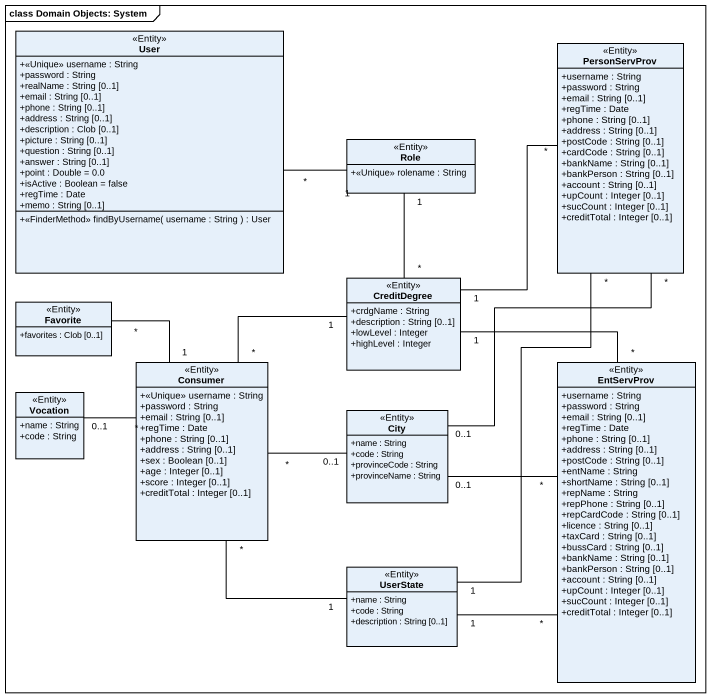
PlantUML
@startuml
mainframe class Domain Objects: System
hide circle
hide empty members
skinparam classAttributeIconSize 0
class User <<Entity>> {
  +<<Unique>> username : String
  +password : String
  +realName : String [0..1]
  +email : String [0..1]
  +phone : String [0..1]
  +address : String [0..1]
  +description : Clob [0..1]
  +picture : String [0..1]
  +question : String [0..1]
  +answer : String [0..1]
  +point : Double = 0.0
  +isActive : Boolean = false
  +regTime : Date
  +memo : String [0..1]
  +<<FinderMethod>> findByUsername( username : String ) : User
}
class PersonServProv <<Entity>> {
  +username : String
  +password : String
  +email : String [0..1]
  +regTime : Date
  +phone : String [0..1]
  +address : String [0..1]
  +postCode : String [0..1]
  +cardCode : String [0..1]
  +bankName : String [0..1]
  +bankPerson : String [0..1]
  +account : String [0..1]
  +upCount : Integer [0..1]
  +sucCount : Integer [0..1]
  +creditTotal : Integer [0..1]
}
class Role <<Entity>> {
  +<<Unique>> rolename : String
}
class CreditDegree <<Entity>> {
  +crdgName : String
  +description : String [0..1]
  +lowLevel : Integer
  +highLevel : Integer
}
class Favorite <<Entity>> {
  +favorites : Clob [0..1]
}
class Consumer <<Entity>> {
  +<<Unique>> username : String
  +password : String
  +email : String [0..1]
  +regTime : Date
  +phone : String [0..1]
  +address : String [0..1]
  +sex : Boolean [0..1]
  +age : Integer [0..1]
  +score : Integer [0..1]
  +creditTotal : Integer [0..1]
}
class EntServProv <<Entity>> {
  +username : String
  +password : String
  +email : String [0..1]
  +regTime : Date
  +phone : String [0..1]
  +address : String [0..1]
  +postCode : String [0..1]
  +entName : String
  +shortName : String [0..1]
  +repName : String
  +repPhone : String [0..1]
  +repCardCode : String [0..1]
  +licence : String [0..1]
  +taxCard : String [0..1]
  +bussCard : String [0..1]
  +bankName : String [0..1]
  +bankPerson : String [0..1]
  +account : String [0..1]
  +upCount : Integer [0..1]
  +sucCount : Integer [0..1]
  +creditTotal : Integer [0..1]
}
class Vocation <<Entity>> {
  +name : String
  +code : String
}
class City <<Entity>> {
  +name : String
  +code : String
  +provinceCode : String
  +provinceName : String
}
class UserState <<Entity>> {
  +name : String
  +code : String
  +description : String [0..1]
}
User "*" -right- "1" Role
Role "1" -- "*" CreditDegree
CreditDegree "1" -up- "*" PersonServProv
CreditDegree "1" -- "*" Consumer
CreditDegree "1" -- "*" EntServProv
Favorite "*" -- "1" Consumer
Vocation "0..1" -right- "*" Consumer
City "0..1" -up- "*" PersonServProv
City "0..1" -left- "*" Consumer
City "0..1" -right- "*" EntServProv
UserState "1" -up- "*" PersonServProv
UserState "1" -up- "*" Consumer
UserState "1" -right- "*" EntServProv
@enduml
